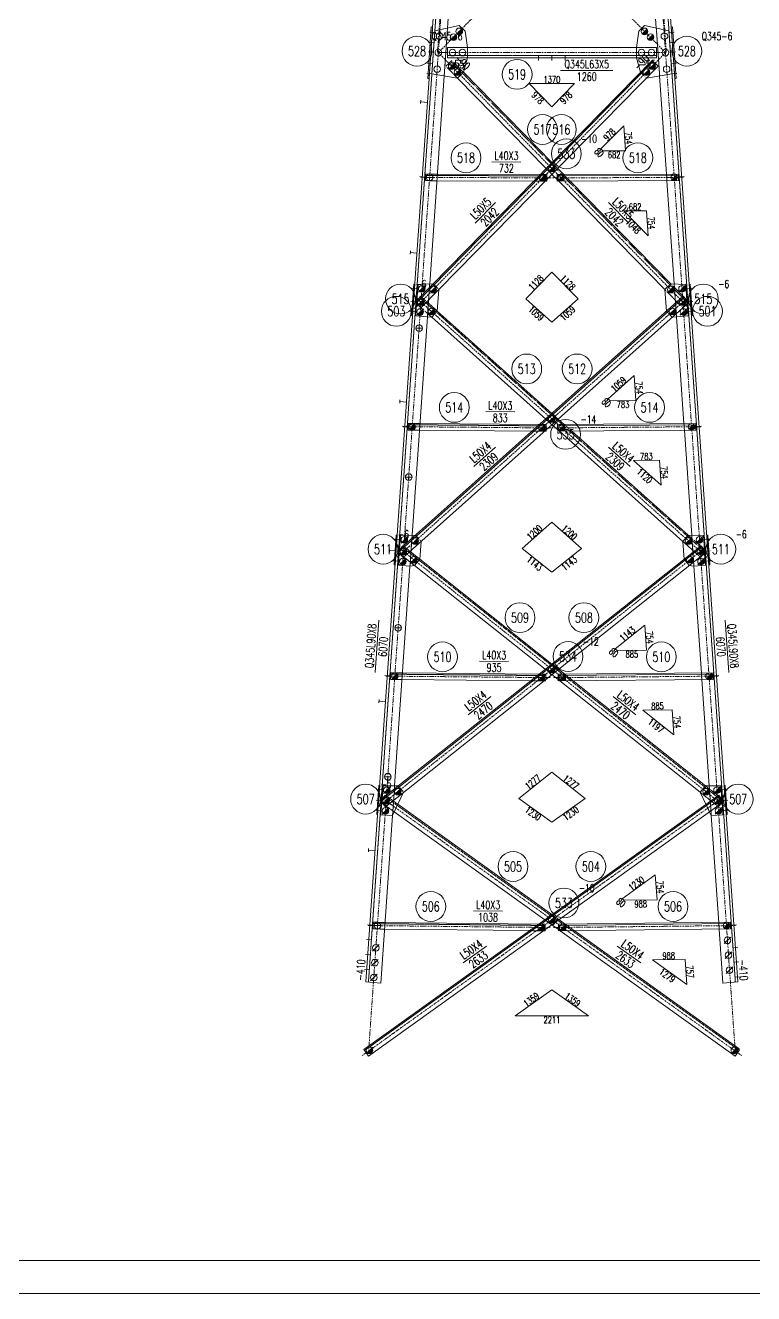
# Model space of a CAD drawing. Extents: x -62666 to 126696, y -48828 to 60042.
# Drawn here: x -58199 to -53807, y -12238 to -4593 of the extents above; entities that cross this region are included whole.
import ezdxf
from ezdxf.enums import TextEntityAlignment as Align

# ---------------------------------------------------------------- set-up
doc = ezdxf.new("R2010")
doc.units = 0
doc.header["$MEASUREMENT"] = 0
doc.linetypes.add('Dash', pattern=[2.75, 2, -0.75])
doc.linetypes.add('DashDot', pattern=[15.6, 9, -3, 0.6, -3])
doc.layers.get('0').update_dxf_attribs({"linetype": 'CONTINUOUS', "lineweight": 25})
doc.styles.get("Standard").update_dxf_attribs({"font": 'simplex.shx', "width": 0.7, "height": 3, "bigfont": 'gbhzfs.shx'})

# ---------------------------------------------------------------- blocks, each defined once
blk = doc.blocks.new('M20X55S')
at = {"color": 3, "linetype": 'Continuous', "lineweight": 13}
blk.add_line((-1, -1), (1, 1), dxfattribs=at)
blk.add_circle((0, 0), 1, dxfattribs=at)
blk = doc.blocks.new('M16X50S')
at = {"color": 3, "linetype": 'Continuous', "lineweight": 13}
blk.add_line((-1, -1), (1, 1), dxfattribs=at)
blk.add_circle((0, 0), 1, dxfattribs=at)
for radius in [0.9, 0.8, 0.7, 0.6, 0.5, 0.4, 0.3, 0.2, 0.1]:
    blk.add_arc((0, 0), radius, 225, 45, dxfattribs=at)
blk = doc.blocks.new('M16X60S')
at = {"color": 3, "linetype": 'Continuous', "lineweight": 13}
for p, q in [((-1, -1), (1, 1)), ((1, -1), (-1, 1))]:
    blk.add_line(p, q, dxfattribs=at)
blk.add_circle((0, 0), 1, dxfattribs=at)
for radius in [0.9, 0.8, 0.7, 0.6, 0.5, 0.4, 0.3, 0.2, 0.1]:
    blk.add_arc((0, 0), radius, 225, 45, dxfattribs=at)
blk = doc.blocks.new('M16X40S')
at = {"color": 3, "linetype": 'Continuous', "lineweight": 13}
blk.add_line((-0.707, -0.707), (0.707, 0.707), dxfattribs=at)
blk.add_circle((0, 0), 1, dxfattribs=at)
for radius in [0.9, 0.8, 0.7, 0.6, 0.5, 0.4, 0.3, 0.2, 0.1]:
    blk.add_arc((0, 0), radius, 225, 45, dxfattribs=at)
blk = doc.blocks.new('M20X45S')
at = {"color": 3, "linetype": 'Continuous', "lineweight": 13}
blk.add_circle((0, 0), 1, dxfattribs=at)
blk = doc.blocks.new('StepBolt')
at = {"color": 3, "linetype": 'Continuous', "lineweight": 13}
for p, q in [((-1, 0), (1, 0)), ((0, 0), (0, -1))]:
    blk.add_line(p, q, dxfattribs=at)
blk.add_circle((0, 0), 1, dxfattribs=at)

msp = doc.modelspace()

# ---------------------------------------------------------------- linework, layer by layer
at = {"color": 2, "linetype": 'DashDot', "lineweight": 0}
for p, q in [((-55634.65013, -3629.70734), (-55713.36711, -4756.96225)), ((-54414.50024, -3594.79236), (-54333.34512, -4756.96225)), ((-55674.91763, -4278.1283), (-56128.36436, -10771.64494)), ((-55231.09885, -4272.57952), (-55708.35494, -4756.96225)), ((-54815.61336, -4272.57956), (-54338.35727, -4756.96228)), ((-54371.7946, -4278.1283), (-53918.34787, -10771.64494)), ((-54338.35729, -4756.96225), (-55851.87205, -6299.89631)), ((-55708.35494, -4756.96225), (-54338.35729, -4756.96225)), ((-55708.35382, -4756.96146), (-54194.82809, -6299.90672)), ((-55815.93752, -5508.50758), (-55024.31603, -5512.6755)), ((-54230.85687, -5508.51013), (-55022.3698, -5512.64696)), ((-54192.31871, -6224.01287), (-55959.39587, -7800.92365)), ((-55854.39352, -6224.01287), (-54087.31636, -7800.92365)), ((-55920.92815, -7012.01702), (-55027.99337, -7019.33369)), ((-54125.85561, -7012.01761), (-55018.70609, -7019.33359)), ((-54085.26736, -7730.11591), (-56066.44548, -9302.16057)), ((-55961.44392, -7730.11667), (-53980.26596, -9302.1612)), ((-56025.91957, -8515.63672), (-55030.98898, -8524.71185)), ((-54020.85369, -8515.63756), (-55015.723, -8524.70711)), ((-53978.62804, -9235.95169), (-56168.07058, -10803.66476)), ((-56068.08036, -9235.95445), (-53878.64169, -10803.66476)), ((-56130.90241, -10019.20823), (-55033.40927, -10031.19985)), ((-53915.85232, -10019.20967), (-55013.34629, -10031.1818))]:
    msp.add_line(p, q, dxfattribs=at)
at = {"color": 1, "linetype": 'Dash', "lineweight": 0}
for p, q in [((-55706.93459, -4305.96559), (-56129.73046, -10360.55112)), ((-54339.77764, -4305.96559), (-53916.98178, -10360.55112)), ((-55742.68193, -4602.55174), (-55764.39139, -4913.43882)), ((-55673.01535, -4896.87205), (-55652.8899, -4608.66848)), ((-54373.69687, -4896.87222), (-54393.82233, -4608.6685)), ((-54304.0303, -4602.55173), (-54282.32084, -4913.43882)), ((-55533.35494, -4725.96225), (-55653.35494, -4725.96225)), ((-55653.35494, -4725.96225), (-55653.35494, -4788.96225)), ((-54393.35729, -4725.96225), (-54513.35729, -4725.96225)), ((-54393.35729, -4788.96225), (-54393.35729, -4725.96225)), ((-55663.17636, -4838.71768), (-55627.483, -4803.70362)), ((-55653.35494, -4773.96225), (-54393.35729, -4773.96225)), ((-55653.35494, -4788.96225), (-55533.35494, -4788.96225)), ((-55633.19393, -4809.30587), (-54206.18316, -6264.05452)), ((-55627.483, -4803.70362), (-55557.4571, -4875.09067)), ((-54513.35729, -4788.96225), (-54393.35729, -4788.96225)), ((-55593.14992, -4910.10527), (-55663.17636, -4838.71768)), ((-54489.25525, -4875.09271), (-54453.56126, -4910.10613)), ((-55058.70914, -5455.6155), (-55023.69573, -5419.92151)), ((-55023.69573, -5419.92151), (-54988.00173, -5454.93492)), ((-55023.35517, -5419.57433), (-54988.33527, -5455.27494)), ((-55786.04378, -5528.66525), (-55785.83209, -5488.66581)), ((-55785.87443, -5496.6657), (-55054.25211, -5500.51771)), ((-55785.83209, -5488.66581), (-55714.36699, -5489.04208)), ((-55094.69873, -5492.30465), (-55054.20977, -5492.51783)), ((-55023.01514, -5490.62891), (-55058.70914, -5455.6155)), ((-55023.35517, -5490.97555), (-55058.37507, -5455.27494)), ((-55054.20977, -5492.51783), (-55054.36893, -5522.59215)), ((-54988.00173, -5454.93492), (-55023.01514, -5490.62891)), ((-54952.03668, -5492.27909), (-54912.99897, -5532.0756)), ((-54329.55312, -5529.02624), (-54332.34537, -5489.04029)), ((-55717.15923, -5529.02793), (-55786.04378, -5528.66525)), ((-55064.05506, -5532.46654), (-55133.73498, -5532.09968)), ((-54982.68152, -5532.4398), (-54992.31726, -5522.61676)), ((-55774.49434, -6350.0868), (-55760.60471, -6151.18248)), ((-55704.47543, -6185.33525), (-55740.16942, -6150.32184)), ((-54233.68281, -6295.99735), (-54342.25619, -6185.31355)), ((-54306.56182, -6150.30053), (-54207.09294, -6251.70286)), ((-54272.2179, -6350.0868), (-54286.10863, -6151.16654)), ((-55840.44836, -6269.96428), (-55839.33413, -6252.19469)), ((-55839.33413, -6252.19469), (-55815.36464, -6225.33461)), ((-55837.65487, -6249.70219), (-55839.10026, -6270.4007)), ((-55820.6912, -6231.30352), (-54101.36528, -7765.60188)), ((-55815.36464, -6225.33461), (-55714.63937, -6315.2202)), ((-54205.84199, -6268.68639), (-54233.68281, -6295.99735)), ((-54207.56157, -6271.12233), (-54209.01109, -6250.36477)), ((-54207.09294, -6251.70286), (-54205.84199, -6268.68639)), ((-55747.93033, -6352.52586), (-55840.44836, -6269.96428)), ((-54332.07286, -6315.2202), (-54298.7819, -6352.52586)), ((-55058.65442, -6963.60972), (-55021.34877, -6930.31876)), ((-55023.35612, -6932.11008), (-54985.80838, -6965.61707)), ((-55021.34877, -6930.31876), (-54988.05781, -6967.62442)), ((-55891.09343, -7032.26216), (-55890.76489, -6992.26351)), ((-55822.17055, -7032.82691), (-55891.09343, -7032.26216)), ((-55890.8306, -7000.26324), (-55057.8938, -7007.08829)), ((-55890.76489, -6992.26351), (-55819.37882, -6992.84844)), ((-55098.04255, -6998.75904), (-55057.82809, -6999.08856)), ((-55023.35612, -6999.12405), (-55060.90385, -6965.61707)), ((-55025.36346, -7000.91537), (-55058.65442, -6963.60972)), ((-55057.82809, -6999.08856), (-55058.08292, -7030.11368)), ((-54988.05781, -6967.62442), (-55025.36346, -7000.91537)), ((-54978.66445, -7039.00616), (-54988.61659, -7030.12503)), ((-54948.66968, -6998.75904), (-54904.25225, -7038.39643)), ((-54224.54168, -7032.82691), (-54227.33341, -6992.84844)), ((-55068.04778, -7039.00616), (-55142.45998, -7038.39643)), ((-55879.39016, -7852.23185), (-55866.40087, -7666.22066)), ((-55812.18059, -7703.05812), (-55845.47155, -7665.75247)), ((-54126.34523, -7799.6019), (-54234.53056, -7703.05909)), ((-54201.2396, -7665.75343), (-54102.00763, -7754.30642)), ((-54167.32193, -7852.23387), (-54180.31128, -7666.22185)), ((-55945.64942, -7774.56365), (-55944.78079, -7757.38094)), ((-55851.64738, -7849.15331), (-55945.64942, -7774.56365)), ((-55944.78079, -7757.38094), (-55922.4039, -7729.18033)), ((-55942.59069, -7752.42), (-55944.03349, -7773.08137)), ((-55927.37654, -7735.44713), (-53996.81506, -9267.32799)), ((-55922.4039, -7729.18033), (-55820.56836, -7809.98579)), ((-54101.0441, -7771.24961), (-54126.34523, -7799.6019)), ((-54102.49583, -7775.70073), (-54103.95317, -7754.83108)), ((-54102.00763, -7754.30642), (-54101.0441, -7771.24961)), ((-54226.14666, -7809.988), (-54195.06764, -7849.15552)), ((-55023.35612, -8506.39398), (-55063.57617, -8474.47978)), ((-55058.48391, -8470.43913), (-55019.3164, -8439.36011)), ((-55027.40489, -8509.60664), (-55058.48391, -8470.43913)), ((-54988.23738, -8478.52762), (-55027.40489, -8509.60664)), ((-55023.35612, -8442.56558), (-54983.13606, -8474.47978)), ((-55019.3164, -8439.36011), (-54988.23738, -8478.52762)), ((-55996.10352, -8535.90952), (-55995.73811, -8495.91119)), ((-55927.17574, -8536.53823), (-55996.10352, -8535.90952)), ((-55995.8112, -8503.91085), (-55060.87811, -8512.43872)), ((-55995.73811, -8495.91119), (-55924.38418, -8496.56203)), ((-55071.1854, -8544.34603), (-55150.71133, -8543.62065)), ((-55100.87193, -8504.07359), (-55060.80503, -8504.43905)), ((-55060.80503, -8504.43905), (-55061.09647, -8536.34057)), ((-54975.53248, -8544.34155), (-54985.61564, -8536.34067)), ((-54945.84576, -8504.06926), (-54896.00605, -8543.61656)), ((-54119.5365, -8536.53801), (-54122.32807, -8496.5618)), ((-56049.51032, -9261.55042), (-56029.13407, -9233.09328)), ((-56033.7915, -9239.59777), (-53893.76886, -10771.92456)), ((-56029.13407, -9233.09328), (-55952.13273, -9288.22878)), ((-55984.39269, -9355.90504), (-55971.88552, -9176.79794)), ((-55917.74014, -9216.0786), (-55948.81916, -9176.91108)), ((-54019.30598, -9303.09754), (-54128.97142, -9216.07913)), ((-54097.89239, -9176.91162), (-53997.62716, -9256.47106)), ((-54062.31924, -9355.90933), (-54074.82661, -9176.79941)), ((-56050.92545, -9278.98594), (-56049.51032, -9261.55042)), ((-55973.9873, -9334.07619), (-56050.92545, -9278.98594)), ((-56047.53365, -9255.24002), (-56048.97712, -9275.9111)), ((-54094.58003, -9288.22914), (-54072.72599, -9334.07692)), ((-53996.3075, -9274.11358), (-54019.30598, -9303.09754)), ((-53997.43784, -9280.16813), (-53998.90454, -9259.16448)), ((-53997.62716, -9256.47106), (-53996.3075, -9274.11358)), ((-56101.12284, -10039.5348), (-56100.68555, -9999.53719)), ((-56100.77301, -10007.53672), (-55063.27629, -10018.8728)), ((-56100.68555, -9999.53719), (-56029.39236, -10000.31617)), ((-55103.20246, -10010.43607), (-55063.18883, -10010.87327)), ((-55017.58998, -10018.88822), (-55066.29829, -9984.01146)), ((-55063.18883, -10010.87327), (-55063.54594, -10043.53669)), ((-55041.29254, -9966.10653), (-55058.25546, -9989.79666)), ((-55058.25546, -9989.79666), (-55023.37447, -10014.7726)), ((-54988.49348, -9978.25253), (-55023.37447, -9953.2766)), ((-55023.35613, -9953.26346), (-54980.41397, -9984.01146)), ((-55005.4564, -10001.94267), (-54988.49348, -9978.25253)), ((-54943.53356, -10010.41905), (-54888.50524, -10049.82115)), ((-54014.52866, -10040.28728), (-54017.31993, -10000.31535)), ((-56032.18363, -10040.28806), (-56101.12284, -10039.5348)), ((-55073.63601, -10050.76151), (-55158.22946, -10049.83721)), ((-54973.10075, -10050.74397), (-54983.21002, -10043.5054))]:
    msp.add_line(p, q, dxfattribs=at)
at = {"color": 7, "linetype": 'Continuous', "lineweight": 0}
for p, q in [((-54413.51739, -4809.30688), (-55842.99996, -6266.57536)), ((-54260.9192, -5496.66709), (-54992.43295, -5500.49033)), ((-54226.02103, -6231.30352), (-55948.33141, -7768.26515)), ((-54155.953, -7000.26382), (-54988.8055, -7007.08818)), ((-54119.33474, -7735.44637), (-56053.51184, -9270.1962)), ((-54050.96189, -8503.91153), (-54985.83369, -8512.43413)), ((-54012.91688, -9239.59499), (-56153.57575, -10772.37735)), ((-53945.98148, -10007.53762), (-54983.47901, -10018.85528))]:
    msp.add_line(p, q, dxfattribs=at)
at = {"color": 7, "linetype": 'Continuous', "lineweight": 13}
for p, q in [((-54970.85651, -4863.96225), (-54655.85651, -4863.96225)), ((-55385.18575, -5415.77419), (-55210.18818, -5416.69556)), ((-55364.48433, -5660.23245), (-55487.03126, -5785.16142)), ((-54682.22073, -5660.23784), (-54559.67379, -5785.16681)), ((-55422.35475, -6921.09912), (-55247.36063, -6922.53302)), ((-55364.20604, -7135.75804), (-55494.77584, -7252.2764)), ((-54682.50619, -7135.75804), (-54551.93639, -7252.2764)), ((-56067.60825, -8178.96906), (-56089.55148, -8493.20384)), ((-53979.10398, -8178.96906), (-53957.16075, -8493.20384)), ((-55459.26062, -8425.80147), (-55284.2679, -8427.39765)), ((-55391.83416, -8639.20655), (-55528.92046, -8747.98313)), ((-54654.87722, -8639.20723), (-54517.79091, -8747.98381)), ((-55495.69592, -9931.14306), (-55320.70636, -9933.05506)), ((-55417.20062, -10143.02511), (-55559.48629, -10244.90634)), ((-54629.51018, -10143.02615), (-54487.2245, -10244.90739))]:
    msp.add_line(p, q, dxfattribs=at)
at = {"color": 1, "linetype": 'Continuous', "lineweight": 0}
for p, q in [((-54886.35608, -4943.17873), (-55160.3556, -4943.17855)), ((-55160.3556, -4943.17855), (-55023.35566, -5082.84126)), ((-55023.35566, -5082.84126), (-54886.35608, -4943.17873)), ((-54590.657, -5198.07129), (-54727.65657, -5337.73383)), ((-54580.15676, -5348.43836), (-54590.657, -5198.07129)), ((-54727.65657, -5337.73383), (-54716.45736, -5349.15073)), ((-54716.45736, -5349.15073), (-54580.15676, -5348.43836)), ((-54453.58995, -5710.23656), (-54589.89055, -5710.94893)), ((-54589.89055, -5710.94893), (-54443.08973, -5860.60342)), ((-54443.08973, -5860.60342), (-54453.58995, -5710.23656)), ((-55023.35575, -6079.48635), (-55181.35618, -6240.55795)), ((-54865.35572, -6240.55774), (-55023.35575, -6079.48635)), ((-55181.35618, -6240.55795), (-55023.35594, -6381.55478)), ((-55023.35594, -6381.55478), (-54865.35572, -6240.55774)), ((-54526.91739, -6703.64634), (-54684.91761, -6844.64338)), ((-54516.41714, -6854.01361), (-54526.91739, -6703.64634)), ((-54684.91761, -6844.64338), (-54672.9798, -6855.29648)), ((-54672.9798, -6855.29648), (-54516.41714, -6854.01361)), ((-54375.60366, -7214.66817), (-54532.16632, -7215.95104)), ((-54532.16632, -7215.95104), (-54365.10342, -7365.03524)), ((-54365.10342, -7365.03524), (-54375.60366, -7214.66817)), ((-55023.35612, -7586.86422), (-55202.35682, -7746.60153)), ((-54844.35541, -7746.60153), (-55023.35612, -7586.86422)), ((-55202.35682, -7746.60153), (-55023.35612, -7888.63676)), ((-55023.35612, -7888.63676), (-54844.35541, -7746.60153)), ((-54463.32036, -8208.68626), (-54642.32107, -8350.7215)), ((-54452.82012, -8359.05333), (-54463.32036, -8208.68626)), ((-54642.32107, -8350.7215), (-54629.78767, -8360.66662)), ((-54629.78767, -8360.66662), (-54452.82012, -8359.05333)), ((-54297.80781, -8718.77941), (-54474.77536, -8720.39271)), ((-54474.77536, -8720.39271), (-54287.30758, -8869.14648)), ((-54287.30758, -8869.14648), (-54297.80781, -8718.77941)), ((-55023.35612, -9093.78391), (-55223.3573, -9252.48281)), ((-54823.35494, -9252.48281), (-55023.35612, -9093.78391)), ((-55223.3573, -9252.48281), (-55023.35612, -9395.69025)), ((-55023.35612, -9395.69025), (-54823.35494, -9252.48281)), ((-54399.84456, -9714.07022), (-54599.84574, -9857.27766)), ((-54389.34432, -9864.43729), (-54399.84456, -9714.07022)), ((-54599.84574, -9857.27766), (-54586.83794, -9866.59167)), ((-54586.83794, -9866.59167), (-54389.34432, -9864.43729)), ((-54220.10321, -10224.17895), (-54417.59684, -10226.33333)), ((-54417.59684, -10226.33333), (-54209.55022, -10375.30157)), ((-54209.55022, -10375.30157), (-54220.10321, -10224.17895)), ((-55023.35612, -10406.09746), (-55244.41053, -10564.37971)), ((-54802.30171, -10564.37971), (-55023.35612, -10406.09746)), ((-55244.41053, -10564.37971), (-54802.30171, -10564.37971))]:
    msp.add_line(p, q, dxfattribs=at)
at = {"color": 7, "linetype": 'Continuous', "lineweight": 18}
for p, q in [((-62166.47025, -12038.15675), (-46046.47025, -12038.15675)), ((-62666.47025, -12238.15675), (-45846.47025, -12238.15675))]:
    msp.add_line(p, q, dxfattribs=at)
at = {"color": 7, "linetype": 'Continuous', "lineweight": 0}
for points in [[(-55721.89815, -4304.92068), (-55742.68193, -4602.55174)], [(-55652.8899, -4608.66848), (-55632.11678, -4311.19017)], [(-54393.82233, -4608.6685), (-54414.59545, -4311.19017)], [(-54324.81408, -4304.92068), (-54304.0303, -4602.55173)], [(-55772.37186, -4912.88154), (-55750.6624, -4601.99446)], [(-55742.68193, -4602.55174), (-55764.39139, -4913.43882)], [(-55750.6624, -4601.99446), (-55742.68193, -4602.55174)], [(-55729.22612, -4625.18822), (-55747.338, -4884.55661)], [(-55582.28445, -4593.38892), (-55729.22612, -4625.18822)], [(-55546.66807, -4628.48128), (-55582.28445, -4593.38892)], [(-55533.35494, -4725.96225), (-55546.66807, -4628.48128)], [(-54500.04414, -4628.48132), (-54513.35729, -4725.96225)], [(-54464.42776, -4593.38896), (-54500.04414, -4628.48132)], [(-54317.48611, -4625.18822), (-54464.42776, -4593.38896)], [(-54299.37424, -4884.55661), (-54317.48611, -4625.18822)], [(-54296.04983, -4601.99445), (-54304.0303, -4602.55173)], [(-54304.0303, -4602.55173), (-54282.32084, -4913.43882)], [(-54274.34037, -4912.88154), (-54296.04983, -4601.99445)], [(-54513.35729, -4725.96225), (-55533.35494, -4725.96225)], [(-55533.35494, -4788.96225), (-55533.35494, -4725.96225)], [(-54513.35729, -4725.96225), (-54513.35729, -4788.96225)], [(-54419.22843, -4803.70473), (-55848.711, -6260.97321)], [(-55557.45752, -4875.09217), (-55533.35494, -4788.96225)], [(-55533.35494, -4788.96225), (-54513.35729, -4788.96225)], [(-54513.35729, -4788.96225), (-54489.25525, -4875.09271)], [(-54383.53444, -4838.71814), (-54419.22843, -4803.70473)], [(-55813.017, -6295.98662), (-54383.53444, -4838.71814)], [(-55747.338, -4884.55661), (-55593.1505, -4910.10585)], [(-55593.1505, -4910.10585), (-55557.45752, -4875.09217)], [(-55557.4571, -4875.09067), (-55023.35517, -5419.57433)], [(-54453.56126, -4910.10613), (-54299.37424, -4884.55661)], [(-55764.39139, -4913.43882), (-56144.69402, -10359.5062)], [(-55764.39139, -4913.43882), (-55772.37186, -4912.88154)], [(-55760.60471, -6151.18248), (-55673.01535, -4896.87205)], [(-55058.37507, -5455.27494), (-55593.14992, -4910.10527)], [(-54332.34537, -5489.04029), (-54373.69687, -4896.87222)], [(-54282.32084, -4913.43882), (-54274.34037, -4912.88154)], [(-54282.32084, -4913.43882), (-53902.01822, -10359.5062)], [(-55714.36699, -5489.04208), (-55094.69873, -5492.30465)], [(-54992.31726, -5522.61676), (-55023.35517, -5490.97555)], [(-54260.96102, -5488.6672), (-54992.47477, -5492.49044)], [(-54992.47477, -5492.49044), (-54992.26564, -5532.48989)], [(-54988.33527, -5455.27494), (-54952.03668, -5492.27909)], [(-54260.75189, -5528.66665), (-54260.96102, -5488.6672)], [(-55133.73498, -5532.09968), (-55717.15923, -5529.02793)], [(-55054.42146, -5532.51727), (-55064.05506, -5532.46654)], [(-55054.36893, -5522.59215), (-55054.42146, -5532.51727)], [(-54992.26564, -5532.48989), (-54260.75189, -5528.66665)], [(-54342.25619, -6185.31355), (-54982.68152, -5532.4398)], [(-54912.99897, -5532.0756), (-54306.56182, -6150.30053)], [(-54286.10863, -6151.16654), (-54329.55312, -5529.02624)], [(-55857.01621, -6152.3285), (-55870.25181, -6341.86693)], [(-55864.26646, -6342.28489), (-55851.03086, -6152.74646)], [(-55851.03086, -6152.74646), (-55857.01621, -6152.3285)], [(-55830.98215, -6154.14647), (-55837.65487, -6249.70219)], [(-55740.16942, -6150.32184), (-55830.98215, -6154.14647)], [(-55714.63937, -6315.2202), (-55704.47543, -6185.33525)], [(-54306.5638, -6150.30044), (-54342.25678, -6185.31413)], [(-54342.25678, -6185.31413), (-54332.07286, -6315.2202)], [(-54215.73008, -6154.14647), (-54306.5638, -6150.30044)], [(-54209.01109, -6250.36477), (-54215.73008, -6154.14647)], [(-54195.68063, -6152.75712), (-54189.69528, -6152.33916)], [(-54182.44503, -6342.29556), (-54195.68063, -6152.75712)], [(-54189.69528, -6152.33916), (-54176.45968, -6341.8776)], [(-54231.34759, -6225.33461), (-55953.65796, -7762.29625)], [(-55920.367, -7799.6019), (-54198.05663, -6262.64027)], [(-55848.711, -6260.97321), (-55813.017, -6295.98662)], [(-54198.05663, -6262.64027), (-54231.34759, -6225.33461)], [(-55870.25181, -6341.86693), (-55864.26646, -6342.28489)], [(-55839.10026, -6270.4007), (-55844.21775, -6343.68491)], [(-55844.21775, -6343.68491), (-55747.93033, -6352.52586)], [(-55747.93033, -6352.52586), (-55714.63937, -6315.2202)], [(-55714.63937, -6315.2202), (-55023.35612, -6932.11008)], [(-54298.7819, -6352.52586), (-54202.49448, -6343.68491)], [(-54202.49448, -6343.68491), (-54207.56157, -6271.12233)], [(-54176.45968, -6341.8776), (-54182.44503, -6342.29556)], [(-55866.40087, -7666.22066), (-55774.49434, -6350.0868)], [(-55060.90385, -6965.61707), (-55747.93033, -6352.52586)], [(-54227.33341, -6992.84844), (-54272.2179, -6350.0868)], [(-55142.45998, -7038.39643), (-55822.17055, -7032.82691)], [(-55819.37882, -6992.84844), (-55098.04255, -6998.75904)], [(-55058.08292, -7030.11368), (-55058.15663, -7039.08721)], [(-54988.61659, -7030.12503), (-55023.35612, -6999.12405)], [(-54156.0186, -6992.26409), (-54988.8711, -6999.08845)], [(-54988.8711, -6999.08845), (-54988.5431, -7039.0871)], [(-54988.5431, -7039.0871), (-54155.6906, -7032.26275)], [(-54985.80838, -6965.61707), (-54948.66968, -6998.75904)], [(-54180.31128, -7666.22185), (-54224.54168, -7032.82691)], [(-54155.6906, -7032.26275), (-54156.0186, -6992.26409)], [(-55058.15663, -7039.08721), (-55068.04778, -7039.00616)], [(-54234.53056, -7703.05909), (-54978.66445, -7039.00616)], [(-54904.25225, -7038.39643), (-54201.2396, -7665.75343)], [(-55962.71532, -7665.97689), (-55975.25431, -7845.53962)], [(-55969.26895, -7845.95758), (-55956.72996, -7666.39485)], [(-55956.72996, -7666.39485), (-55962.71532, -7665.97689)], [(-55936.68112, -7667.79285), (-55942.59069, -7752.42)], [(-55845.47155, -7665.75247), (-55936.68112, -7667.79285)], [(-55820.56836, -7809.98579), (-55812.18059, -7703.05812)], [(-54201.2396, -7665.75343), (-54234.53056, -7703.05909)], [(-54234.53056, -7703.05909), (-54226.14666, -7809.988)], [(-54110.03097, -7667.79487), (-54201.2396, -7665.75343)], [(-54103.95317, -7754.83108), (-54110.03097, -7667.79487)], [(-54083.99706, -7665.97488), (-54089.98241, -7666.39284)], [(-54089.98241, -7666.39284), (-54077.44342, -7845.95557)], [(-54071.45807, -7845.53761), (-54083.99706, -7665.97488)], [(-54124.30738, -7729.17957), (-56058.48448, -9263.92939)], [(-56027.40546, -9303.09691), (-54093.22836, -7768.34709)], [(-55953.65796, -7762.29625), (-55920.367, -7799.6019)], [(-55944.03349, -7773.08137), (-55949.22011, -7847.35558)], [(-54093.22836, -7768.34709), (-54124.30738, -7729.17957)], [(-54097.49198, -7847.35759), (-54102.49583, -7775.70073)], [(-55975.25431, -7845.53962), (-55969.26895, -7845.95758)], [(-55971.88552, -9176.79794), (-55879.39016, -7852.23185)], [(-55949.22011, -7847.35558), (-55879.39016, -7852.23185)], [(-55879.39016, -7852.23185), (-55851.64738, -7849.15331)], [(-55851.64738, -7849.15331), (-55820.56836, -7809.98579)], [(-55063.57617, -8474.47978), (-55851.64738, -7849.15331)], [(-55820.56836, -7809.98579), (-55023.35612, -8442.56558)], [(-54195.06764, -7849.15552), (-54167.32193, -7852.23387)], [(-54167.32193, -7852.23387), (-54097.49198, -7847.35759)], [(-54122.32807, -8496.5618), (-54167.32193, -7852.23387)], [(-54077.44342, -7845.95557), (-54071.45807, -7845.53761)], [(-54983.13606, -8474.47978), (-54945.84576, -8504.06926)], [(-55150.71133, -8543.62065), (-55927.17574, -8536.53823)], [(-55924.38418, -8496.56203), (-55100.87193, -8504.07359)], [(-55061.17044, -8544.43738), (-55071.1854, -8544.34603)], [(-55061.09647, -8536.34057), (-55061.17044, -8544.43738)], [(-54985.61564, -8536.34067), (-55023.35612, -8506.39398)], [(-54051.03486, -8495.91187), (-54985.90666, -8504.43447)], [(-54985.90666, -8504.43447), (-54985.54183, -8544.4328)], [(-54985.54183, -8544.4328), (-54050.67002, -8535.9102)], [(-54128.97142, -9216.07913), (-54975.53248, -8544.34155)], [(-54896.00605, -8543.61656), (-54097.89239, -9176.91162)], [(-54074.82661, -9176.79941), (-54119.5365, -8536.53801)], [(-54050.67002, -8535.9102), (-54051.03486, -8495.91187)], [(-54017.57429, -9233.09049), (-56158.23316, -10765.87285)], [(-56067.06875, -9174.70986), (-56079.25944, -9349.28474)], [(-56074.27164, -9349.63304), (-56062.08096, -9175.05816)], [(-56062.08096, -9175.05816), (-56067.06875, -9174.70986)], [(-56042.03196, -9176.45389), (-56047.53365, -9255.24002)], [(-55948.81916, -9176.91108), (-56042.03196, -9176.45389)], [(-55984.39269, -9355.90504), (-55917.74014, -9216.0786)], [(-54097.89239, -9176.91162), (-54128.97142, -9216.07913)], [(-54128.97142, -9216.07913), (-54094.58003, -9288.22914)], [(-54004.67998, -9176.45818), (-54097.89239, -9176.91162)], [(-53988.46545, -9273.7436), (-54017.57429, -9233.09049)], [(-53998.90454, -9259.16448), (-54004.67998, -9176.45818)], [(-53984.63157, -9175.05387), (-53979.64378, -9174.70557)], [(-53972.44089, -9349.62875), (-53984.63157, -9175.05387)], [(-53979.64378, -9174.70557), (-53967.45309, -9349.28045)], [(-56129.12433, -10806.52597), (-53988.46545, -9273.7436)], [(-56058.48448, -9263.92939), (-56027.40546, -9303.09691)], [(-56048.97712, -9275.9111), (-56054.22264, -9351.02876)], [(-55952.13273, -9288.22878), (-55023.35613, -9953.26346)], [(-53992.48929, -9351.03306), (-53997.43784, -9280.16813)], [(-56079.25944, -9349.28474), (-56074.27164, -9349.63304)], [(-56054.91265, -10365.7757), (-55984.39269, -9355.90504)], [(-56054.22264, -9351.02876), (-55984.39269, -9355.90504)], [(-55066.29829, -9984.01146), (-55973.9873, -9334.07619)], [(-54072.72599, -9334.07692), (-54062.31924, -9355.90933)], [(-54062.31924, -9355.90933), (-53992.48929, -9351.03306)], [(-54017.31993, -10000.31535), (-54062.31924, -9355.90933)], [(-53967.45309, -9349.28045), (-53972.44089, -9349.62875)], [(-56029.39236, -10000.31617), (-55103.20246, -10010.43607)], [(-55029.14653, -9949.14361), (-55041.29254, -9966.10653)], [(-55023.37447, -9953.2766), (-55029.14653, -9949.14361)], [(-55023.37447, -10014.7726), (-55017.60241, -10018.90558)], [(-55017.60241, -10018.90558), (-55005.4564, -10001.94267)], [(-53946.06877, -9999.5381), (-54983.56631, -10010.85576)], [(-54983.56631, -10010.85576), (-54983.12984, -10050.85337)], [(-54980.41397, -9984.01146), (-54943.53356, -10010.41905)], [(-53945.6323, -10039.53572), (-53946.06877, -9999.5381)], [(-55158.22946, -10049.83721), (-56032.18363, -10040.28806)], [(-55063.62612, -10050.87088), (-55073.63601, -10050.76151)], [(-55063.54594, -10043.53669), (-55063.62612, -10050.87088)], [(-54983.21002, -10043.5054), (-55017.58998, -10018.88822)], [(-54983.12984, -10050.85337), (-53945.6323, -10039.53572)], [(-53917.58798, -10806.52593), (-54973.10075, -10050.74397)], [(-54888.50524, -10049.82115), (-53894.17048, -10761.79763)], [(-53991.79958, -10365.7757), (-54014.52866, -10040.28728)], [(-56144.69402, -10359.5062), (-56054.91265, -10365.7757)], [(-53902.01822, -10359.5062), (-53991.79958, -10365.7757)], [(-56158.23316, -10765.87285), (-56129.12433, -10806.52597)], [(-53893.71866, -10773.19043), (-53917.58798, -10806.52593)], [(-53894.17048, -10761.79763), (-53893.71866, -10773.19043)]]:
    msp.add_lwpolyline(points, dxfattribs=at)
at = {"color": 3, "linetype": 'Continuous', "lineweight": 20}
for points in [[(-55759.84985, -4633.0741), (-55729.92273, -4635.16393)], [(-54286.86238, -4633.0741), (-54316.7895, -4635.16393)], [(-55764.02952, -4692.92834), (-55734.1024, -4695.01817)], [(-54282.68271, -4692.92834), (-54312.60984, -4695.01817)], [(-55768.20918, -4752.78259), (-55738.28206, -4754.87242)], [(-55103.39362, -4803.96225), (-55103.39362, -4773.96225)], [(-55023.35612, -4803.96225), (-55023.35612, -4773.96225)], [(-54943.31902, -4803.96225), (-54943.31902, -4773.96225)], [(-54278.50305, -4752.78259), (-54308.43017, -4754.87242)], [(-55777.26512, -4882.46678), (-55747.338, -4884.55661)], [(-55773.08545, -4822.61254), (-55743.15833, -4824.70237)], [(-54273.62678, -4822.61254), (-54303.5539, -4824.70237)], [(-54269.44711, -4882.46678), (-54299.37424, -4884.55661)], [(-55813.6048, -5043.98327), (-55814.99803, -5063.93468)], [(-55814.30141, -5053.95897), (-55774.39859, -5056.74542)], [(-55820.71036, -5504.61792), (-55790.78324, -5506.70775)], [(-54226.00267, -5504.60651), (-54255.92979, -5506.69634)], [(-55877.0668, -5952.78142), (-55878.46002, -5972.73283)], [(-55877.76341, -5962.75713), (-55837.86059, -5965.54357)], [(-55867.63865, -6176.6476), (-55837.71153, -6178.73743)], [(-54179.07283, -6176.65827), (-54208.99995, -6178.7481)], [(-55873.21154, -6256.45326), (-55843.28442, -6258.54309)], [(-54173.49995, -6256.46393), (-54203.42707, -6258.55376)], [(-55877.3912, -6316.3075), (-55847.46408, -6318.39733)], [(-54169.32029, -6316.31817), (-54199.24741, -6318.408)], [(-55939.76175, -6850.59507), (-55941.15497, -6870.54648)], [(-55940.45836, -6860.57077), (-55900.55553, -6863.35722)], [(-55925.71272, -7008.2886), (-55895.78559, -7010.37843)], [(-54121.00013, -7008.27979), (-54150.92725, -7010.36962)], [(-55973.33776, -7690.296), (-55943.41064, -7692.38583)], [(-54073.37461, -7690.29398), (-54103.30173, -7692.38381)], [(-56002.45669, -7748.40871), (-56003.84991, -7768.36013)], [(-56003.1533, -7758.38442), (-55963.25047, -7761.17086)], [(-54068.49834, -7760.12393), (-54098.42546, -7762.21377)], [(-55982.3937, -7819.98019), (-55952.46658, -7822.07002)], [(-54064.31867, -7819.97818), (-54094.2458, -7822.06801)], [(-56030.71507, -8511.95927), (-56000.78795, -8514.0491)], [(-54015.99768, -8511.95187), (-54045.9248, -8514.0417)], [(-56065.91732, -8657.18724), (-56067.31054, -8677.13866)], [(-56066.61393, -8667.16295), (-56026.7111, -8669.94939)], [(-56078.68876, -9198.95931), (-56048.76164, -9201.04914)], [(-53968.02377, -9198.95502), (-53997.9509, -9201.04485)], [(-56087.39639, -9323.65565), (-56057.46927, -9325.74548)], [(-56083.21673, -9263.80141), (-56053.2896, -9265.89124)], [(-53963.49581, -9263.79712), (-53993.42293, -9265.88695)], [(-53959.31614, -9323.65136), (-53989.24326, -9325.74119)], [(-56128.61227, -9555.00089), (-56130.00549, -9574.9523)], [(-56129.30888, -9564.97659), (-56089.40605, -9567.76304)], [(-56135.71743, -10015.62994), (-56105.79031, -10017.71978)], [(-53910.99515, -10015.62494), (-53940.92227, -10017.71478)], [(-56141.89401, -10104.08075), (-56111.96689, -10106.17058)], [(-53901.68347, -10148.97144), (-53931.6106, -10151.06127)], [(-56148.1635, -10193.86212), (-56118.23638, -10195.95195)], [(-53895.41398, -10238.7528), (-53925.3411, -10240.84263)], [(-56154.433, -10283.64348), (-56124.50588, -10285.73331)], [(-53889.14449, -10328.53416), (-53919.07161, -10330.624)]]:
    msp.add_lwpolyline(points, dxfattribs=at)
at = {"color": 7, "linetype": 'Continuous', "lineweight": 13}
for centre in [(-55837.04156, -4747.97597), (-54209.67067, -4747.97597), (-55233.35572, -4887.96225), (-55080.31229, -5220.13569), (-54966.39672, -5220.13434), (-55541.43406, -5390.9512), (-54936.52218, -5366.75411), (-54505.31654, -5390.94296), (-55936.35945, -6242.01925), (-54110.35278, -6242.01925), (-55961.58961, -6316.21941), (-54085.12263, -6316.21941), (-55175.34509, -6663.78996), (-54871.36714, -6663.78996), (-55612.30617, -6895.54186), (-54434.44791, -6895.54221), (-54940.79454, -7058.1351), (-56041.71011, -7750.67777), (-54005.00198, -7750.67979), (-55216.14178, -8163.21188), (-54830.56954, -8163.21116), (-55683.18938, -8399.75794), (-54926.2252, -8397.40741), (-54363.56176, -8399.75685), (-56146.8868, -9256.84488), (-53899.82513, -9256.84917), (-55257.94673, -9663.52678), (-54788.76274, -9663.52478), (-55753.771, -9904.3218), (-54951.18434, -9883.20503), (-54292.98155, -9904.31654)]:
    msp.add_circle(centre, 90, dxfattribs=at)

# ---------------------------------------------------------------- block references
at = {"color": 3, "linetype": 'Continuous', "lineweight": 13, "xscale": 20.00000000000728, "yscale": 20.00000000000728, "zscale": 20.00000000000454}
for name, p in [('M20X45S', (-55701.38883, -4657.20518)), ('M16X40S', (-55617.1148, -4664.35967)), ('M16X40S', (-55582.02244, -4628.74329)), ('M16X40S', (-54464.68977, -4628.74333)), ('M16X40S', (-54429.59741, -4664.3597)), ('M20X45S', (-54345.3234, -4657.20518)), ('M20X45S', (-55708.35494, -4756.96225)), ('M20X45S', (-55623.35494, -4756.96225)), ('M20X45S', (-55563.35494, -4756.96225)), ('M20X45S', (-54483.35729, -4756.96225)), ('M20X45S', (-54423.35729, -4756.96225)), ('M20X45S', (-54338.35729, -4756.96225)), ('M20X45S', (-55715.32104, -4856.71932)), ('M16X40S', (-55627.82295, -4839.05767)), ('M16X40S', (-55592.80981, -4874.75139)), ('M16X40S', (-54453.90155, -4874.75242)), ('M16X40S', (-54418.88814, -4839.05843)), ('M20X45S', (-54331.39119, -4856.71932)), ('StepBolt', (-55760.85538, -5508.78699)), ('M16X40S', (-55079.37689, -5512.3856)), ('M16X50S', (-55023.35544, -5455.27521)), ('M16X40S', (-54967.35984, -5512.35869)), ('M16X40S', (-54285.85612, -5508.79759)), ('M16X50S', (-55807.78441, -6180.82727)), ('M16X40S', (-55739.82913, -6185.67554)), ('M16X50S', (-54306.90294, -6185.65338)), ('M16X50S', (-54238.92782, -6180.82727)), ('M16X60S', (-55813.35729, -6260.63292)), ('M16X60S', (-54233.35494, -6260.63292)), ('M16X50S', (-55817.53696, -6320.48717)), ('M16X50S', (-55749.93768, -6317.22755)), ('M16X40S', (-54296.77455, -6317.22755)), ('M16X50S', (-54229.17527, -6320.48717)), ('StepBolt', (-55824.31738, -6417.58514)), ('M16X50S', (-55023.35612, -6965.61707)), ('M16X40S', (-55865.85786, -7012.45945)), ('M16X40S', (-55083.04517, -7018.8826)), ('M16X40S', (-54963.66706, -7018.8826)), ('M16X40S', (-54180.85376, -7012.46826)), ('StepBolt', (-55887.01232, -7315.39879)), ('M16X50S', (-55913.48338, -7694.47365)), ('M16X40S', (-55847.4789, -7701.05077)), ('M16X50S', (-54199.23225, -7701.05174)), ('M16X50S', (-54133.22871, -7694.47566)), ('M16X50S', (-55918.35965, -7764.3036)), ('M16X50S', (-55855.69163, -7814.03004)), ('M16X40S', (-54191.0234, -7814.03225)), ('M16X50S', (-54128.35244, -7764.30561)), ('M16X50S', (-55922.53931, -7824.15784)), ('M16X50S', (-54124.17278, -7824.15985)), ('StepBolt', (-55950.47295, -8224.17731)), ('M16X50S', (-55023.36064, -8474.48338)), ('M16X40S', (-55970.86031, -8516.13153)), ('M16X40S', (-55086.02866, -8524.20981)), ('M16X40S', (-54960.68912, -8524.2054)), ('M16X40S', (-54075.8514, -8516.13893)), ('StepBolt', (-56013.16789, -9121.99096)), ('M16X50S', (-56023.36218, -9267.97678)), ('M16X50S', (-56018.83421, -9203.13468)), ('M16X40S', (-55952.86341, -9212.03435)), ('M16X50S', (-54093.84815, -9212.03489)), ('M16X50S', (-54027.87772, -9203.13897)), ('M16X50S', (-54023.34975, -9267.98107)), ('M16X50S', (-56027.54185, -9327.83102)), ('M16X50S', (-54019.17009, -9327.83531)), ('StepBolt', (-56075.86284, -10019.80461)), ('M16X40S', (-55088.41923, -10030.59879)), ('M16X50S', (-55023.37447, -9984.0246)), ('M16X40S', (-54958.31716, -10030.58151)), ('M16X40S', (-53970.84905, -10019.80961)), ('M20X55S', (-53964.67247, -10108.26042)), ('M20X55S', (-56085.17451, -10153.1511)), ('M20X55S', (-56091.44401, -10242.93246)), ('M20X55S', (-53958.40297, -10198.04178)), ('M20X55S', (-56097.7135, -10332.71383)), ('M20X55S', (-53952.13348, -10287.82315)), ('M16X50S', (-56123.35237, -10771.64509)), ('M16X50S', (-53923.36007, -10771.6445))]:
    msp.add_blockref(name, p, dxfattribs=at)

# ---------------------------------------------------------------- texts
at = {"color": 7, "linetype": 'Continuous', "lineweight": 13, "width": 0.7}
for s, p in [('Q345-6', (-55747.04156, -4657.97597)), ('Q345-6', (-54119.67067, -4657.97597)), ('-10', (-54846.52218, -5276.75411)), ('-6', (-55846.35945, -6152.01925)), ('-6', (-54020.35278, -6152.01925)), ('-14', (-54850.79454, -6968.1351)), ('-6', (-55951.71011, -7660.67777)), ('-6', (-53915.00198, -7660.67979)), ('-12', (-54836.2252, -8307.40741)), ('-5', (-56056.8868, -9166.84488)), ('-10', (-54861.18434, -9793.20503))]:
    msp.add_text(s, height=48, dxfattribs=at).set_placement(p, align=Align.MIDDLE_LEFT)
for s, height, p in [('528', 60, (-55837.04156, -4747.97597)), ('528', 60, (-54209.67067, -4747.97597)), ('-55', 50, (-55600.85494, -4826.46225)), ('Q345L63X5', 50, (-54813.35651, -4826.46225)), ('-55', 50, (-54445.85729, -4826.46225)), ('519', 60, (-55233.35572, -4887.96225)), ('1260', 50, (-54813.35651, -4901.46225)), ('517', 60, (-55080.31229, -5220.13569)), ('516', 60, (-54966.39672, -5220.13434)), ('533', 60, (-54936.52218, -5366.75411)), ('518', 60, (-55541.43406, -5390.9512)), ('518', 60, (-54505.31654, -5390.94296)), ('515', 60, (-55936.35945, -6242.01925)), ('515', 60, (-54110.35278, -6242.01925)), ('503', 60, (-55961.58961, -6316.21941)), ('501', 60, (-54085.12263, -6316.21941)), ('513', 60, (-55175.34509, -6663.78996)), ('512', 60, (-54871.36714, -6663.78996)), ('514', 60, (-55612.30617, -6895.54186)), ('514', 60, (-54434.44791, -6895.54221)), ('535', 60, (-54940.79454, -7058.1351)), ('511', 60, (-56041.71011, -7750.67777)), ('511', 60, (-54005.00198, -7750.67979)), ('509', 60, (-55216.14178, -8163.21188)), ('508', 60, (-54830.56954, -8163.21116)), ('510', 60, (-55683.18938, -8399.75794)), ('534', 60, (-54926.2252, -8397.40741)), ('510', 60, (-54363.56176, -8399.75685)), ('507', 60, (-56146.8868, -9256.84488)), ('507', 60, (-53899.82513, -9256.84917)), ('505', 60, (-55257.94673, -9663.52678)), ('504', 60, (-54788.76274, -9663.52478)), ('533', 60, (-54951.18434, -9883.20503)), ('506', 60, (-55753.771, -9904.3218)), ('506', 60, (-54292.98155, -9904.31654))]:
    msp.add_text(s, height=height, dxfattribs=at).set_placement(p, align=Align.MIDDLE_CENTER)
for s, rotation, p in [('-90', 314.448526524, (-55563.94889, -4814.92178)), ('-90', 45.551473476, (-54482.763, -4814.92336)), ('L40X3', 359.698338524, (-55297.48851, -5378.7354)), ('732', 359.698338524, (-55297.88542, -5453.73435)), ('L50X5', 45.551473476, (-55452.52829, -5696.43688)), ('L50X5', 314.448526524, (-54594.17724, -5696.44179)), ('2042', 45.551473476, (-55398.9873, -5748.95699)), ('2042', 314.448526524, (-54647.71728, -5748.96287)), ('L40X3', 359.530531208, (-55334.54969, -6884.31733)), ('833', 359.530531208, (-55335.16569, -6959.3148)), ('L50X4', 41.745201203, (-55454.45916, -7166.03797)), ('L50X4', 318.254798797, (-54592.25307, -7166.03797)), ('2309', 41.745201203, (-55404.52272, -7221.99646)), ('2309', 318.254798797, (-54642.18951, -7221.99646)), ('Q345L90X8', 86.005480773, (-56115.98877, -8333.47416)), ('Q345L90X8', 273.994519227, (-53930.72347, -8333.47416)), ('6070', 86.005480773, (-56041.17096, -8338.69874)), ('6070', 273.994519227, (-54005.54127, -8338.69874)), ('L40X3', 359.477398801, (-55371.42169, -8389.10112)), ('935', 359.477398801, (-55372.10683, -8464.098)), ('L50X4', 38.431642006, (-55483.68658, -8664.2192)), ('L50X4', 321.568357994, (-54563.0248, -8664.21988)), ('2470', 38.431642006, (-55437.06805, -8722.97048)), ('2470', 321.568357994, (-54609.64333, -8722.97116)), ('L40X3', 359.373989633, (-55407.79118, -9894.6013)), ('1038', 359.373989633, (-55408.61111, -9969.59682)), ('L50X4', 35.60391288, (-55510.17508, -10163.47589)), ('L50X4', 324.39608712, (-54536.53565, -10163.47699)), ('-410', 86.005480773, (-56177.22664, -10287.06396)), ('2633', 35.60391288, (-55466.51183, -10224.45556)), ('2633', 324.39608712, (-54580.19903, -10224.45656)), ('-410', 273.994519227, (-53869.48559, -10287.06396))]:
    msp.add_text(s, height=50, rotation=rotation, dxfattribs=at).set_placement(p, align=Align.MIDDLE_CENTER)
at = {"color": 7, "linetype": 'Continuous', "lineweight": 20, "width": 0.7}
for s, rotation, p in [('1370', 359.999962357, (-55023.35582, -4919.17864)), ('978', 314.44856607, (-55108.98873, -5029.81635)), ('978', 45.551473476, (-54937.72275, -5029.81643)), ('978', 45.551473476, (-54676.2899, -5251.09613)), ('754', 273.994519227, (-54561.46518, -5271.58296)), ('80', 314.448526524, (-54739.19008, -5360.24872)), ('682', 0.299452157, (-54648.18162, -5372.79422)), ('682', 0.299452157, (-54521.86568, -5686.59307)), ('1048', 314.448489618, (-54533.62327, -5802.5826)), ('754', 273.994519227, (-54424.39814, -5783.74813)), ('1128', 45.551473476, (-55119.48908, -6143.21571)), ('1128', 314.448492234, (-54927.22261, -6143.21562)), ('1059', 318.254798797, (-55118.33572, -6328.96308)), ('1059', 41.745245725, (-54928.37616, -6328.96296)), ('1059', 41.745245725, (-54621.89718, -6756.23815)), ('754', 273.994519227, (-54497.72557, -6777.15811)), ('80', 318.254798797, (-54694.92837, -6867.87664)), ('783', 0.469468792, (-54594.50182, -6878.65424)), ('783', 0.469468792, (-54454.08164, -7191.31041)), ('754', 273.994519227, (-54346.41184, -7288.17984)), ('1120', 318.254798818, (-54464.61453, -7308.39986)), ('1200', 41.745201203, (-55128.83613, -7648.82616)), ('1200', 318.254798817, (-54917.8761, -7648.82616)), ('1143', 38.431641982, (-54918.93783, -7836.41955)), ('1143', 321.568357994, (-55127.7744, -7836.41955)), ('1143', 38.431641982, (-54567.73865, -8260.90347)), ('754', 273.994519227, (-54434.12855, -8282.19793)), ('80', 321.568357994, (-54650.9723, -8374.49447)), ('885', 0.522312698, (-54541.08511, -8383.85898)), ('885', 0.522312698, (-54386.51037, -8695.58706)), ('1197', 321.568358348, (-54395.9594, -8813.57)), ('754', 273.994519227, (-54268.616, -8792.29108)), ('1277', 38.431642028, (-55138.27464, -9154.33295)), ('1277', 321.568358326, (-54908.4376, -9154.33295)), ('1230', 324.396087094, (-55137.32899, -9343.59999)), ('1230', 35.603912483, (-54909.38325, -9343.59999)), ('1230', 35.603912483, (-54513.81743, -9766.16048)), ('754', 273.994519227, (-54370.65274, -9787.58189)), ('80', 324.39608712, (-54607.31412, -9881.44813)), ('988', 0.624992545, (-54487.82934, -9889.51305)), ('988', 0.624992545, (-54319.11182, -10201.25756)), ('1279', 324.39608712, (-54327.54581, -10320.33091)), ('757', 273.994519227, (-54190.88502, -10298.06839)), ('1359', 35.60391288, (-55147.85561, -10465.72512)), ('1359', 324.39608712, (-54898.85663, -10465.72512)), ('2211', 359.999999427, (-55023.35612, -10588.37971))]:
    msp.add_text(s, height=40, rotation=rotation, dxfattribs=at).set_placement(p, align=Align.MIDDLE_CENTER)

doc.saveas('drawing.dxf')
